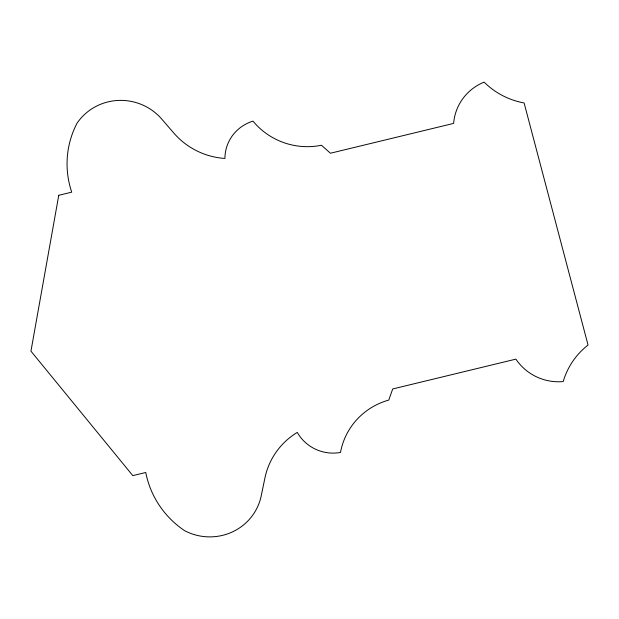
<?xml version="1.0" encoding="UTF-8"?>
<svg xmlns="http://www.w3.org/2000/svg" width="619" height="619" viewBox="0 0 619 619"><rect width="100%" height="100%" fill="white"/><g stroke="black" fill="none" stroke-linecap="round" stroke-linejoin="round"><path stroke-width="0.93" d="M58.759 195.295L30.95 351.159L132.799 475.624L145.767 472.483A91.782 89.6 15.5 0 0 184.555 530.653A53.211 51.95 15.5 0 0 261.466 494.651L264.924 477.969A72.632 70.906 15.5 0 1 297.275 432.402A40.529 39.57 15.5 0 0 340.504 452.443A69.119 67.479 15.5 0 1 388.755 400.083L392.717 388.956L515.898 359.128A50.487 49.288 15.5 0 0 563.205 381.567A74.427 72.663 15.5 0 1 588.05 345.046L524.107 102.947A74.427 72.663 15.5 0 1 484.12 82.126A50.487 49.288 15.5 0 0 453.634 123.405L330.453 153.233L321.447 145.241A69.119 67.479 15.5 0 1 253.009 121.146A40.529 39.57 15.5 0 0 224.921 158.449A72.632 70.906 15.5 0 1 173.838 133.085L162.511 119.985A53.211 51.95 15.5 0 0 76.973 123.32A91.782 89.6 15.5 0 0 71.727 192.161L58.759 195.295"/></g></svg>
